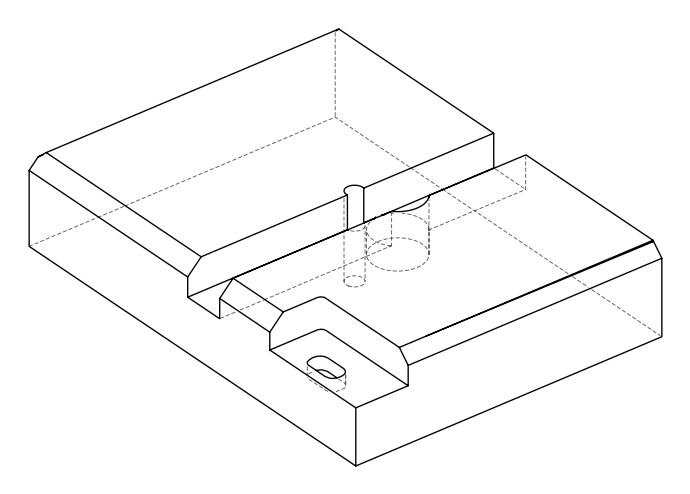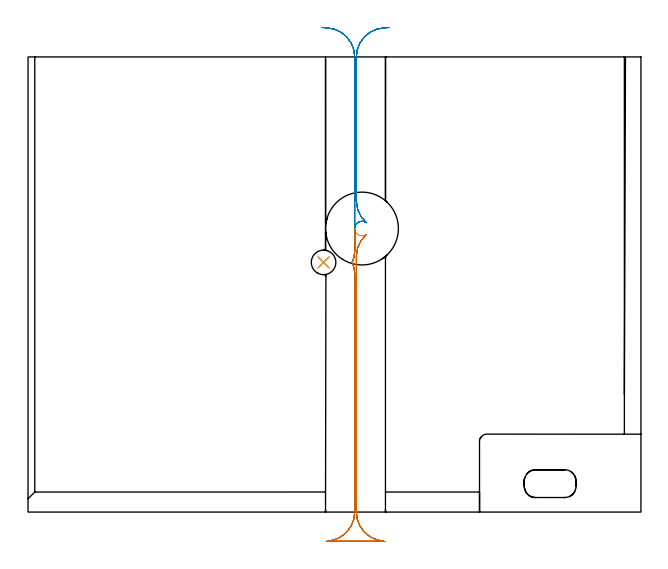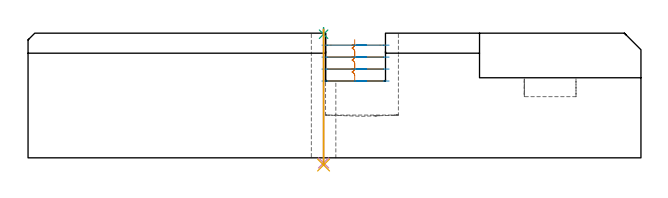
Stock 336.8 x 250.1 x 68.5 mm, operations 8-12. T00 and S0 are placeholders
(PLAN: 12 operations, 7 tool changes, 62.5 min)
(1 INDEXABLE_INSERT_DRILL_BLIND_HOLE_FROM_SOLID | STEP1POCKET | NXT0302_035 | 0.19 min | 56816 mm3)
(2 AREA_MILL | FG_CHAMFER_SURFACE | UGT0205_001 | 5.47 min | 10269 mm3)
(3 AREA_MILL_1 | FG_CHAMFER_SURFACE_1 | UGT0205_001 | 6.81 min | 8816 mm3)
(4 AREA_MILL_2 | FG_CHAMFER_SURFACE_2 | UGT0205_001 | 4.01 min | 1639 mm3)
(5 AREA_MILL_3 | FG_CHAMFER_SURFACE_3 | UGT0205_001 | 1.92 min | 3890 mm3)
(6 MILL_CORNER_NOTCH_RECTANGULAR | CORNER_NOTCH_RECTANGULAR | NXT0201_008 | Follow Part, ap 1.5, ae 75% | 36.95 min | 92331 mm3)
(7 MILL_RECTANGULAR_POCKET | POCKET_RECTANGULAR_STRAIGHT | NXT0201_013 | Follow Part, ap 2.5, ae 75% | 0.9 min | 4159 mm3)
(8 MILL_RECTANGULAR_SLOT | SLOT_RECTANGULAR | UGT0201_004 | Follow Part, ap 8, ae 75% | 3.57 min | 119893 mm3)
(9 MILL_RECTANGULAR_SLOT_1 | SLOT_RECTANGULAR_1 | UGT0201_004 | Follow Part, ap 8, ae 75% | 2.06 min | 67051 mm3)
(10 SPOT_DRILL | STEP1HOLE | NXT0321_9005460120000 | 0.03 min | 84 mm3)
(11 DRILL_THROUGH_HOLE_INTO_CENTER | STEP1HOLE | NXT0301_042 | 0.29 min | 2060 mm3)
(12 DRILL_TO_ENLARGE_THROUGH_HOLE | STEP1HOLE | NXT0301_102 | 0.3 min | 5831 mm3)
(TOOL NXT0302_035 | Index. Insert Drill 40mm [880-D4000L40-05] | D40 PA176 FL200 Z2)
(TOOL UGT0205_001 | Chamfer Mill 20 x 3 x 45 deg. | D20 FL50 Z2)
(TOOL NXT0201_008 | ENDMILL 6mm [2P460-0600-NA 1630] | D6 FL26 Z6)
(TOOL NXT0201_013 | ENDMILL 10mm | D10 FL30 Z4)
(TOOL UGT0201_004 | End Mill 32 mm | D32 FL53 Z6)
(TOOL NXT0321_9005460120000 | NC Spot Drill, 142deg, 12mm, Carbide, Uncoated | D12 PA142 FL30 Z2)
(TOOL NXT0301_042 | Carbide Drill 7.1mm [860.1-0710-057A1-MM 2214] | D7.1 PA140 FL85 Z2)
(TOOL NXT0301_102 | Carbide Drill 13.5mm [860.1-1350-108A1-MM 2214] | D13.5 PA140 FL123 Z2)
(OP 8 MILL_RECTANGULAR_SLOT)
G17 G21 G94 G90
T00 M6
G54
G17 G0 G90 X196.391 Y-16.279 S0 M3
G43 Z78.5 H0
Z61.925
G94 G1 X193.442 Y-15.724 F250.
G2 X180.4 Y0. R16. F500.
G1 Y140.516
G2 X185.888 Y152.578 R16.
G1 X185.882 Y152.587
G2 X179.51 Y155.518 R4.
G1 X179.5 Y155.517
Y143.86
G2 X178.048 Y137.2 R16.
X179.5 Y130.54 R16.
G1 Y0.
G2 X166.449 Y-15.726 R16.
G1 X163.501 Y-16.279 F250.
G0 Z78.5
X179.5 Y120.203
Z64.925
G1 Y130.94 Z62.048
X179.443 Y131.95 Z61.777
X179.322 Y132.955 Z61.506
X179.138 Y133.949 Z61.235
X178.891 Y134.931 Z60.964
X178.583 Y135.894 Z60.693
X178.215 Y136.836 Z60.421
X178.048 Y137.2 Z60.314
X178.215 Y137.564 Z60.207
X178.583 Y138.506 Z59.936
X178.891 Y139.469 Z59.665
X179.138 Y140.451 Z59.394
X179.322 Y141.445 Z59.123
X179.443 Y142.45 Z58.852
X179.5 Y143.46 Z58.581
Y155.517 Z55.35
Y143.86 F500.
G2 X178.048 Y137.2 R16.
X179.5 Y130.54 R16.
G1 Y0.
G2 X164.479 Y-15.97 R16.
G1 Y-16.
X195.421
Y-15.97
G2 X180.4 Y0. R16.
G1 Y140.516
G2 X185.888 Y152.578 R16.
G0 Z78.5
X179.5 Y120.203
Z58.35
G1 Y130.94 Z55.473 F250.
X179.443 Y131.95 Z55.202
X179.322 Y132.955 Z54.931
X179.138 Y133.949 Z54.66
X178.891 Y134.931 Z54.389
X178.583 Y135.894 Z54.118
X178.215 Y136.836 Z53.846
X178.048 Y137.2 Z53.739
X178.215 Y137.564 Z53.632
X178.583 Y138.506 Z53.361
X178.891 Y139.469 Z53.09
X179.138 Y140.451 Z52.819
X179.322 Y141.445 Z52.548
X179.443 Y142.45 Z52.277
X179.5 Y143.46 Z52.006
Y155.517 Z48.775
Y143.86 F500.
G2 X178.048 Y137.2 R16.
X179.5 Y130.54 R16.
G1 Y0.
G2 X164.479 Y-15.97 R16.
G1 Y-16.
X195.421
Y-15.97
G2 X180.4 Y0. R16.
G1 Y140.516
G2 X185.888 Y152.578 R16.
G0 Z78.5
X179.5 Y120.203
Z51.775
G1 Y130.94 Z48.898 F250.
X179.443 Y131.95 Z48.627
X179.322 Y132.955 Z48.356
X179.138 Y133.949 Z48.085
X178.891 Y134.931 Z47.814
X178.583 Y135.894 Z47.543
X178.215 Y136.836 Z47.272
X178.048 Y137.2 Z47.164
X178.215 Y137.564 Z47.057
X178.583 Y138.506 Z46.786
X178.891 Y139.469 Z46.515
X179.138 Y140.451 Z46.244
X179.322 Y141.445 Z45.973
X179.443 Y142.45 Z45.702
X179.5 Y143.46 Z45.431
Y155.517 Z42.2
Y143.86 F500.
G2 X178.048 Y137.2 R16.
X179.5 Y130.54 R16.
G1 Y0.
G2 X164.479 Y-15.97 R16.
G1 Y-16.
X195.421
Y-15.97
G2 X180.4 Y0. R16.
G1 Y140.516
G2 X185.888 Y152.578 R16.
G0 Z78.5
M5
M2
(OP 9 MILL_RECTANGULAR_SLOT_1)
G17 G21 G94 G90
T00 M6
G54
G17 G0 G90 X161.485 Y266.254 S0 M3
G43 Z78.5 H0
Z61.925
G94 G1 X164.479 Y266.07 F250.
G2 X179.5 Y250.1 R16. F500.
G1 Y156.083
X179.51 Y156.082
G2 X185.882 Y159.013 R4.
G1 X185.888 Y159.022
G2 X180.4 Y171.084 R16.
G1 Y250.1
G2 X195.421 Y266.07 R16.
G1 X198.415 Y266.254 F250.
G0 X161.485 Z55.35
G1 X164.479 Y266.07
G2 X179.5 Y250.1 R16. F500.
G1 Y156.083
X179.51 Y156.082
G2 X185.882 Y159.013 R4.
G1 X185.888 Y159.022
G2 X180.4 Y171.084 R16.
G1 Y250.1
G2 X195.421 Y266.07 R16.
G1 X198.415 Y266.254 F250.
G0 X161.485 Z48.775
G1 X164.479 Y266.07
G2 X179.5 Y250.1 R16. F500.
G1 Y156.083
X179.51 Y156.082
G2 X185.882 Y159.013 R4.
G1 X185.888 Y159.022
G2 X180.4 Y171.084 R16.
G1 Y250.1
G2 X195.421 Y266.07 R16.
G1 X198.415 Y266.254 F250.
G0 X161.485 Z42.2
G1 X164.479 Y266.07
G2 X179.5 Y250.1 R16. F500.
G1 Y156.083
X179.51 Y156.082
G2 X185.882 Y159.013 R4.
G1 X185.888 Y159.022
G2 X180.4 Y171.084 R16.
G1 Y250.1
G2 X195.421 Y266.07 R16.
G1 X198.415 Y266.254 F250.
G0 Z78.5
M5
M2
(OP 10 SPOT_DRILL)
G17 G21 G94 G90
T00 M6
G54
G17 G0 G90 X162.4 Y137.2 S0 M3
G43 Z78.5 H0
G94 G81 G98 Z67.919 F250. R71.5
G80
M5
M2
(OP 11 DRILL_THROUGH_HOLE_INTO_CENTER)
G17 G21 G94 G90
T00 M6
G54
G17 G0 G90 X162.4 Y137.2 S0 M3
G43 Z78.5 H1
G94 G73 G98 Z-2.792 F250. Q6.481 R70.5
G80
M5
M2
(OP 12 DRILL_TO_ENLARGE_THROUGH_HOLE)
G17 G21 G94 G90
T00 M6
G54
G17 G0 G90 X162.4 Y137.2 S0 M3
G43 Z78.5 H1
G94 G73 G98 Z-3.957 F250. Q12.076 R70.5
G80
M5
M2
